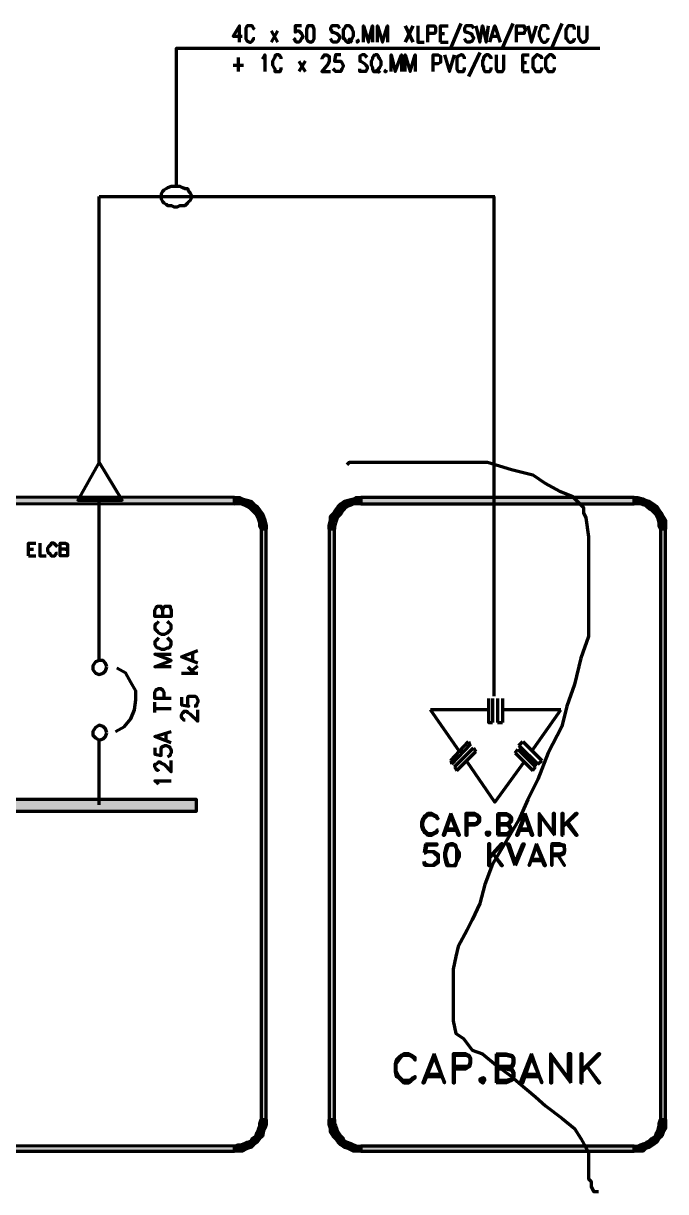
# Model space of a CAD drawing. Header units: inches. Extents: x 16 to 776, y 37 to 575.
# Drawn here: x 350.2 to 434.8, y 231 to 385 of the extents above; entities that cross this region are included whole.
import ezdxf

# ---------------------------------------------------------------- set-up
doc = ezdxf.new("R2010")
doc.units = ezdxf.units.IN
doc.header["$MEASUREMENT"] = 0
doc.layers.add('H', color=7, linetype='CONTINUOUS', lineweight=100)
doc.layers.add('P', color=250, linetype='CONTINUOUS', lineweight=100)

msp = doc.modelspace()

# ---------------------------------------------------------------- hatches: boundary and pattern name
at = {"layer": 'H', "linetype": 'Continuous'}
for points in [[(83.83, 322.67), (83.83, 321.83), (378, 322.5)], [(83.83, 321.83), (378, 322.5), (378, 321.67)], [(378.67, 322.5), (378.5, 321.67), (378, 322.5)], [(378.5, 321.67), (378, 322.5), (378, 321.67)], [(378.83, 321.67), (378.67, 322.5), (378.5, 321.67)], [(379, 322.33), (378.83, 321.67), (378.67, 322.5)], [(379.33, 321.5), (379, 322.33), (378.83, 321.67)], [(379.67, 322.17), (379.33, 321.5), (379, 322.33)], [(379.67, 321.33), (379.67, 322.17), (379.33, 321.5)], [(380.17, 322), (379.67, 321.33), (379.67, 322.17)], [(380.17, 321), (380.17, 322), (379.67, 321.33)], [(380.5, 321.67), (380.17, 321), (380.17, 322)], [(392.5, 322), (392.83, 321.33), (392, 321.67)], [(393, 322.17), (393.33, 321.5), (392.5, 322)], [(393.33, 321.5), (392.5, 322), (392.83, 321.33)], [(393.67, 322.33), (393.67, 321.67), (393, 322.17)], [(393.67, 321.67), (393, 322.17), (393.33, 321.5)], [(394, 322.5), (394.17, 321.67), (393.67, 322.33)], [(394.17, 321.67), (393.67, 322.33), (393.67, 321.67)], [(394.67, 322.5), (394.67, 321.67), (394, 322.5)], [(394.67, 321.67), (394, 322.5), (394.17, 321.67)], [(394.67, 322.5), (394.67, 321.67), (430.67, 322.5)], [(394.67, 321.67), (430.67, 322.5), (430.67, 321.67)], [(431.17, 322.5), (431.17, 321.67), (430.67, 322.5)], [(431.17, 321.67), (430.67, 322.5), (430.67, 321.67)], [(431.83, 322.33), (431.5, 321.67), (431.17, 322.5)], [(431.5, 321.67), (431.17, 322.5), (431.17, 321.67)], [(432, 321.5), (431.83, 322.33), (431.5, 321.67)], [(432.17, 322.17), (432, 321.5), (431.83, 322.33)], [(432.33, 321.33), (432.17, 322.17), (432, 321.5)], [(432.67, 322), (432.33, 321.33), (432.17, 322.17)], [(432.67, 321), (432.67, 322), (432.33, 321.33)], [(433.17, 321.67), (432.67, 321), (432.67, 322)], [(380.33, 320.83), (380.5, 321.67), (380.17, 321)], [(381, 321.33), (380.33, 320.83), (380.5, 321.67)], [(380.83, 320.33), (381, 321.33), (380.33, 320.83)], [(381.33, 320.83), (380.83, 320.33), (381, 321.33)], [(381, 320), (381.33, 320.83), (380.83, 320.33)], [(381.67, 320.33), (381, 320), (381.33, 320.83)], [(381.17, 319.67), (381.67, 320.33), (381, 320)], [(381.83, 320), (381.17, 319.67), (381.67, 320.33)], [(391, 320.33), (391.67, 320), (390.67, 320)], [(391.33, 320.83), (392, 320.33), (391, 320.33)], [(392, 320.33), (391, 320.33), (391.67, 320)], [(391.67, 321.33), (392.33, 320.83), (391.33, 320.83)], [(392.33, 320.83), (391.33, 320.83), (392, 320.33)], [(392, 321.67), (392.5, 321), (391.67, 321.33)], [(392.5, 321), (391.67, 321.33), (392.33, 320.83)], [(392.83, 321.33), (392, 321.67), (392.5, 321)], [(433, 320.83), (433.17, 321.67), (432.67, 321)], [(433.67, 321.33), (433, 320.83), (433.17, 321.67)], [(433.5, 320.33), (433.67, 321.33), (433, 320.83)], [(434, 320.83), (433.5, 320.33), (433.67, 321.33)], [(433.67, 320), (434, 320.83), (433.5, 320.33)], [(434.33, 320.33), (433.67, 320), (434, 320.83)], [(433.83, 319.67), (434.33, 320.33), (433.67, 320)], [(434.5, 320), (433.83, 319.67), (434.33, 320.33)], [(381.33, 319.17), (381.83, 320), (381.17, 319.67)], [(382, 319.5), (381.33, 319.17), (381.83, 320)], [(382.17, 318.83), (381.33, 318.67), (382, 319.5)], [(381.33, 318.67), (382, 319.5), (381.33, 319.17)], [(381.5, 318.33), (382.17, 318.83), (381.33, 318.67)], [(382.17, 318.33), (381.5, 318.33), (382.17, 318.83)], [(390.67, 319.5), (391.33, 319.17), (390.5, 318.83)], [(391.33, 319.17), (390.5, 318.83), (391.17, 318.67)], [(390.5, 318.83), (391.17, 318.67), (390.5, 318.33)], [(391.67, 320), (390.67, 320), (391.5, 319.67)], [(390.67, 320), (391.5, 319.67), (390.67, 319.5)], [(391.5, 319.67), (390.67, 319.5), (391.33, 319.17)], [(434, 319.17), (434.5, 320), (433.83, 319.67)], [(434.83, 319.5), (434, 319.17), (434.5, 320)], [(434.83, 318.83), (434, 318.67), (434.83, 319.5)], [(434, 318.67), (434.83, 319.5), (434, 319.17)], [(434.17, 318.33), (434.83, 318.83), (434, 318.67)], [(434.83, 318.33), (434.17, 318.33), (434.83, 318.83)], [(382.17, 318.33), (381.5, 318.33), (382.17, 240.5)], [(381.5, 318.33), (382.17, 240.5), (381.5, 240.5)], [(391.17, 318.67), (390.5, 318.33), (391.17, 318.33)], [(390.5, 240.5), (391.17, 240.5), (390.5, 318.33)], [(391.17, 240.5), (390.5, 318.33), (391.17, 318.33)], [(434.83, 318.33), (434.17, 318.33), (434.83, 240.5)], [(434.17, 318.33), (434.83, 240.5), (434.17, 240.5)], [(92.33, 282.67), (92.33, 281.17), (373, 282.67)], [(92.33, 281.17), (373, 282.67), (373, 281.17)], [(382.17, 239.83), (381.33, 240), (382.17, 240.5)], [(381.33, 240), (382.17, 240.5), (381.5, 240.5)], [(390.5, 240.5), (391.17, 240.5), (390.5, 239.83)], [(391.17, 240.5), (390.5, 239.83), (391.17, 240)], [(434.83, 239.83), (434, 240), (434.83, 240.5)], [(434, 240), (434.83, 240.5), (434.17, 240.5)], [(380.83, 238.33), (381.67, 238.33), (381, 238.83)], [(381, 238.83), (381.83, 239), (381.17, 239.17)], [(381.67, 238.33), (381, 238.83), (381.83, 239)], [(381.17, 239.17), (382, 239.33), (381.33, 239.67)], [(381.83, 239), (381.17, 239.17), (382, 239.33)], [(381.33, 239.67), (382.17, 239.83), (381.33, 240)], [(382, 239.33), (381.33, 239.67), (382.17, 239.83)], [(390.5, 239.83), (391.17, 240), (390.67, 239.33)], [(391.17, 240), (390.67, 239.33), (391.33, 239.67)], [(390.67, 239.33), (391.33, 239.67), (390.67, 238.83)], [(391.33, 239.67), (390.67, 238.83), (391.5, 239.17)], [(390.67, 238.83), (391.5, 239.17), (391, 238.33)], [(391.5, 239.17), (391, 238.33), (391.67, 238.83)], [(391, 238.33), (391.67, 238.83), (391.33, 238)], [(391.67, 238.83), (391.33, 238), (392, 238.33)], [(433.5, 238.33), (434.33, 238.33), (433.67, 238.83)], [(433.67, 238.83), (434.5, 238.83), (433.83, 239.17)], [(434.33, 238.33), (433.67, 238.83), (434.5, 238.83)], [(433.83, 239.17), (434.83, 239.33), (434, 239.67)], [(434.5, 238.83), (433.83, 239.17), (434.83, 239.33)], [(434, 239.67), (434.83, 239.83), (434, 240)], [(434.83, 239.33), (434, 239.67), (434.83, 239.83)], [(378, 237), (83.83, 236.33), (83.83, 237.17)], [(378, 237), (378.67, 236.33), (378.5, 237.17)], [(378.67, 236.33), (378.5, 237.17), (379, 236.33)], [(378.5, 237.17), (379, 236.33), (378.83, 237.17)], [(378.83, 237.17), (379.67, 236.67), (379.33, 237.33)], [(379, 236.33), (378.83, 237.17), (379.67, 236.67)], [(379.33, 237.33), (380.17, 236.83), (379.67, 237.5)], [(379.67, 236.67), (379.33, 237.33), (380.17, 236.83)], [(379.67, 237.5), (380.5, 237.17), (380.17, 237.67)], [(380.17, 236.83), (379.67, 237.5), (380.5, 237.17)], [(380.17, 237.67), (381, 237.5), (380.33, 238)], [(380.5, 237.17), (380.17, 237.67), (381, 237.5)], [(380.33, 238), (381.33, 238), (380.83, 238.33)], [(381, 237.5), (380.33, 238), (381.33, 238)], [(381.33, 238), (380.83, 238.33), (381.67, 238.33)], [(391.33, 238), (392, 238.33), (391.67, 237.5)], [(392, 238.33), (391.67, 237.5), (392.33, 238)], [(391.67, 237.5), (392.33, 238), (392, 237.17)], [(392.33, 238), (392, 237.17), (392.5, 237.67)], [(392, 237.17), (392.5, 237.67), (392.5, 236.83)], [(392.5, 237.67), (392.5, 236.83), (392.83, 237.5)], [(392.5, 236.83), (392.83, 237.5), (393, 236.67)], [(392.83, 237.5), (393, 236.67), (393.33, 237.33)], [(393, 236.67), (393.33, 237.33), (393.67, 236.33)], [(393.33, 237.33), (393.67, 236.33), (393.67, 237.17)], [(393.67, 236.33), (393.67, 237.17), (394, 236.33)], [(393.67, 237.17), (394, 236.33), (394.17, 237)], [(431.17, 237), (431.83, 236.33), (431.5, 237.17)], [(431.5, 237.17), (432.17, 236.67), (432, 237.33)], [(431.83, 236.33), (431.5, 237.17), (432.17, 236.67)], [(432, 237.33), (432.67, 236.83), (432.33, 237.5)], [(432.17, 236.67), (432, 237.33), (432.67, 236.83)], [(432.33, 237.5), (433.17, 237.17), (432.67, 237.67)], [(432.67, 236.83), (432.33, 237.5), (433.17, 237.17)], [(432.67, 237.67), (433.67, 237.5), (433, 238)], [(433.17, 237.17), (432.67, 237.67), (433.67, 237.5)], [(433, 238), (434, 238), (433.5, 238.33)], [(433.67, 237.5), (433, 238), (434, 238)], [(434, 238), (433.5, 238.33), (434.33, 238.33)], [(378, 236.33), (378, 237), (83.83, 236.33)], [(378, 236.33), (378, 237), (378.67, 236.33)], [(394, 236.33), (394.17, 237), (394.67, 236.33)], [(394.17, 237), (394.67, 236.33), (394.67, 237)], [(430.67, 236.33), (430.67, 237), (394.67, 236.33)], [(430.67, 237), (394.67, 236.33), (394.67, 237)], [(430.67, 236.33), (430.67, 237), (431.17, 236.33)], [(430.67, 237), (431.17, 236.33), (431.17, 237)], [(431.17, 236.33), (431.17, 237), (431.83, 236.33)]]:
    msp.add_hatch(color=0, dxfattribs=at).paths.add_polyline_path(points)

# ---------------------------------------------------------------- linework, layer by layer
at = {"layer": 'P', "color": 0, "linetype": 'Continuous'}
for points in [[(407.83, 385), (406.5, 381.83)], [(414.67, 385), (413.33, 381.83)], [(421.17, 385), (419.83, 381.83)], [(378.67, 382.5), (378.67, 384.67), (377.83, 383.33), (379, 383.33)], [(380.67, 384.17), (380.5, 384.33), (380.33, 384.67), (380.17, 384.67), (380, 384.67), (379.67, 384.67), (379.5, 384.33), (379.5, 384.17), (379.5, 383.83), (379.5, 383.33), (379.5, 383), (379.5, 383), (379.67, 382.67), (380, 382.5), (380.17, 382.5), (380.33, 382.67), (380.5, 383), (380.67, 383)], [(382.83, 384), (383.67, 382.5)], [(383.67, 384), (382.83, 382.5)], [(386.83, 384.67), (386, 384.67), (386, 383.83), (386, 383.83), (386.17, 384), (386.5, 384), (386.67, 383.83), (386.83, 383.67), (387, 383.33), (387, 383.17), (386.83, 383), (386.67, 382.67), (386.5, 382.5), (386.17, 382.5), (386, 382.67), (386, 382.83), (385.83, 383)], [(388, 384.67), (387.67, 384.67), (387.5, 384.17), (387.5, 383.83), (387.5, 383.5), (387.5, 383), (387.67, 382.67), (388, 382.5), (388, 382.5), (388.33, 382.67), (388.5, 383), (388.5, 383.5), (388.5, 383.83), (388.5, 384.17), (388.33, 384.67), (388, 384.67), (388, 384.67)], [(391.83, 384.33), (391.67, 384.67), (391.5, 384.67), (391, 384.67), (390.83, 384.67), (390.67, 384.33), (390.67, 384.17), (390.83, 384), (390.83, 383.83), (391, 383.83), (391.5, 383.67), (391.67, 383.5), (391.83, 383.33), (391.83, 383.17), (391.83, 383), (391.67, 382.67), (391.5, 382.5), (391, 382.5), (390.83, 382.67), (390.67, 383)], [(392.83, 384.67), (392.67, 384.67), (392.5, 384.33), (392.33, 384.17), (392.33, 383.83), (392.33, 383.33), (392.33, 383), (392.5, 383), (392.67, 382.67), (392.83, 382.5), (393.17, 382.5), (393.17, 382.67), (393.5, 383), (393.5, 383), (393.67, 383.33), (393.67, 383.83), (393.5, 384.17), (393.5, 384.33), (393.17, 384.67), (393.17, 384.67), (392.83, 384.67)], [(395, 382.5), (395, 384.67), (395.67, 382.5), (396.17, 384.67), (396.17, 382.5)], [(396.83, 382.5), (396.83, 384.67), (397.5, 382.5), (398.17, 384.67), (398.17, 382.5)], [(400.5, 384.67), (401.5, 382.5)], [(401.5, 384.67), (400.5, 382.5)], [(402.17, 384.67), (402.17, 382.5), (403, 382.5)], [(403.5, 382.5), (403.5, 384.67), (404.17, 384.67), (404.33, 384.67), (404.5, 384.5), (404.5, 384.17), (404.5, 384), (404.5, 383.83), (404.33, 383.67), (404.17, 383.67), (403.5, 383.67)], [(405.17, 382.5), (405.17, 384.67), (406.17, 384.67)], [(405.17, 383.67), (405.67, 383.67)], [(409.5, 384.33), (409.33, 384.67), (409, 384.67), (408.67, 384.67), (408.5, 384.67), (408.33, 384.33), (408.33, 384.17), (408.33, 384), (408.5, 383.83), (408.67, 383.83), (409.17, 383.67), (409.33, 383.5), (409.33, 383.33), (409.5, 383.17), (409.5, 383), (409.33, 382.67), (409, 382.5), (408.67, 382.5), (408.5, 382.67), (408.33, 383)], [(409.83, 384.67), (410.33, 382.5), (410.67, 384.67), (411.17, 382.5), (411.5, 384.67)], [(411.67, 382.5), (412.33, 384.67), (413, 382.5)], [(415.17, 382.5), (415.17, 384.67), (416, 384.67), (416.17, 384.67), (416.17, 384.5), (416.33, 384.17), (416.33, 384), (416.17, 383.83), (416.17, 383.67), (416, 383.67), (415.17, 383.67)], [(416.67, 384.67), (417.17, 382.5), (417.83, 384.67)], [(419.33, 384.17), (419.33, 384.33), (419.17, 384.67), (419, 384.67), (418.67, 384.67), (418.5, 384.67), (418.33, 384.33), (418.33, 384.17), (418.17, 383.83), (418.17, 383.33), (418.33, 383), (418.33, 383), (418.5, 382.67), (418.67, 382.5), (419, 382.5), (419.17, 382.67), (419.33, 383), (419.33, 383)], [(422.83, 384.17), (422.83, 384.33), (422.67, 384.67), (422.33, 384.67), (422.17, 384.67), (422, 384.67), (421.83, 384.33), (421.67, 384.17), (421.67, 383.83), (421.67, 383.33), (421.67, 383), (421.83, 383), (422, 382.67), (422.17, 382.5), (422.33, 382.5), (422.67, 382.67), (422.83, 383), (422.83, 383)], [(423.33, 384.67), (423.33, 383.17), (423.5, 383), (423.67, 382.67), (423.83, 382.5), (424, 382.5), (424.33, 382.67), (424.5, 383), (424.5, 383.17), (424.5, 384.67)], [(393, 383), (393.5, 382.5)], [(394.17, 382.83), (394.17, 382.67), (394.17, 382.5), (394.33, 382.67), (394.17, 382.83)], [(405.17, 382.5), (406.17, 382.5)], [(412, 383.33), (412.83, 383.33)], [(426.17, 381.67), (370.33, 381.67), (370.33, 363.5)], [(378.5, 380.5), (378.5, 378.67)], [(381.67, 380.33), (381.83, 380.5), (382, 380.83), (382, 378.67)], [(384.17, 380.33), (384.17, 380.5), (384, 380.67), (383.83, 380.83), (383.5, 380.83), (383.33, 380.67), (383.33, 380.5), (383.17, 380.33), (383, 380), (383, 379.5), (383.17, 379.17), (383.33, 379), (383.33, 378.67), (383.5, 378.67), (383.83, 378.67), (384, 378.67), (384.17, 379), (384.17, 379.17)], [(389.5, 380.33), (389.5, 380.33), (389.67, 380.67), (389.83, 380.67), (389.83, 380.83), (390.17, 380.83), (390.33, 380.67), (390.5, 380.67), (390.5, 380.33), (390.5, 380.17), (390.5, 380), (390.33, 379.67), (389.5, 378.67), (390.67, 378.67)], [(392, 380.83), (391.33, 380.83), (391.17, 380), (391.33, 380), (391.5, 380), (391.83, 380), (392, 380), (392.17, 379.83), (392.33, 379.5), (392.33, 379.33), (392.17, 379), (392, 378.67), (391.83, 378.67), (391.5, 378.67), (391.33, 378.67), (391.17, 378.83), (391, 379)], [(395.5, 380.5), (395.33, 380.67), (395.17, 380.83), (394.83, 380.83), (394.5, 380.67), (394.5, 380.5), (394.5, 380.33), (394.5, 380), (394.5, 380), (394.67, 380), (395.17, 379.67), (395.33, 379.5), (395.33, 379.5), (395.5, 379.33), (395.5, 379), (395.33, 378.67), (395.17, 378.67), (394.83, 378.67), (394.5, 378.67), (394.5, 379)], [(396.5, 380.83), (396.33, 380.67), (396.17, 380.5), (396.17, 380.33), (396, 380), (396, 379.5), (396.17, 379.17), (396.17, 379), (396.33, 378.67), (396.5, 378.67), (396.83, 378.67), (397, 378.67), (397, 379), (397.17, 379.17), (397.33, 379.5), (397.33, 380), (397.17, 380.33), (397, 380.5), (397, 380.67), (396.83, 380.83), (396.5, 380.83)], [(398.67, 378.67), (398.67, 380.83), (399.17, 378.67), (400, 380.83), (400, 378.67)], [(400.5, 378.67), (400.5, 380.83), (401.17, 378.67), (401.83, 380.83), (401.83, 378.67)], [(404.17, 378.67), (404.17, 380.83), (404.83, 380.83), (405.17, 380.67), (405.17, 380.67), (405.17, 380.33), (405.17, 380), (405.17, 380), (405.17, 379.83), (404.83, 379.67), (404.17, 379.67)], [(405.67, 380.83), (406.33, 378.67), (407, 380.83)], [(408.33, 380.33), (408.33, 380.5), (408.17, 380.67), (408, 380.83), (407.83, 380.83), (407.5, 380.67), (407.33, 380.5), (407.33, 380.33), (407.33, 380), (407.33, 379.5), (407.33, 379.17), (407.33, 379), (407.5, 378.67), (407.83, 378.67), (408, 378.67), (408.17, 378.67), (408.33, 379), (408.33, 379.17)], [(410.33, 381.17), (408.83, 378)], [(411.83, 380.33), (411.83, 380.5), (411.67, 380.67), (411.5, 380.83), (411.17, 380.83), (411, 380.67), (410.83, 380.5), (410.83, 380.33), (410.67, 380), (410.67, 379.5), (410.83, 379.17), (410.83, 379), (411, 378.67), (411.17, 378.67), (411.5, 378.67), (411.67, 378.67), (411.83, 379), (411.83, 379.17)], [(412.5, 380.83), (412.5, 379.33), (412.5, 379), (412.67, 378.67), (413, 378.67), (413, 378.67), (413.33, 378.67), (413.5, 379), (413.5, 379.33), (413.5, 380.83)], [(416, 378.67), (416, 380.83), (416.83, 380.83)], [(418.5, 380.33), (418.5, 380.5), (418.33, 380.67), (418, 380.83), (417.83, 380.83), (417.67, 380.67), (417.5, 380.5), (417.33, 380.33), (417.33, 380), (417.33, 379.5), (417.33, 379.17), (417.5, 379), (417.67, 378.67), (417.83, 378.67), (418, 378.67), (418.33, 378.67), (418.5, 379), (418.5, 379.17)], [(420.17, 380.33), (420.17, 380.5), (420, 380.67), (419.83, 380.83), (419.5, 380.83), (419.33, 380.67), (419.17, 380.5), (419, 380.33), (419, 380), (419, 379.5), (419, 379.17), (419.17, 379), (419.33, 378.67), (419.5, 378.67), (419.83, 378.67), (420, 378.67), (420.17, 379), (420.17, 379.17)], [(377.83, 379.5), (379.17, 379.5)], [(386.5, 380), (387.33, 378.67)], [(387.33, 380), (386.5, 378.67)], [(396.67, 379), (397.17, 378.5)], [(416, 379.83), (416.5, 379.83)], [(398, 378.83), (397.83, 378.67), (398, 378.67), (398, 378.67), (398, 378.83)], [(416, 378.67), (416.83, 378.67)], [(372.33, 362.17), (372.33, 362.33), (372.17, 362.67), (372, 362.83), (371.83, 363.17), (371.5, 363.17), (371.17, 363.33), (370.83, 363.5), (370.5, 363.5), (370, 363.5), (369.67, 363.5), (369.17, 363.33), (369, 363.17), (368.67, 363), (368.5, 362.83), (368.33, 362.5), (368.33, 362.33), (368.33, 362), (368.33, 361.83), (368.5, 361.5), (368.67, 361.33), (369, 361.17), (369.17, 361), (369.67, 361), (370, 360.83), (370.5, 360.83), (370.83, 361), (371.17, 361), (371.5, 361), (371.83, 361.33), (372, 361.5), (372.17, 361.67), (372.33, 362), (372.33, 362.17)], [(360.17, 327.17), (360.17, 362.17)], [(360.17, 362.17), (412.33, 362.17)], [(412.17, 362.17), (412.17, 296.33)], [(360.17, 327.17), (357.33, 322.17), (363.17, 322.17), (360.17, 327.17)], [(360.17, 327.17), (357.33, 322.17), (363.17, 322.17), (360.17, 327.17)], [(83.83, 322.67), (83.83, 321.83), (378, 321.67), (378, 322.5), (83.83, 322.67)], [(360.17, 301), (360.17, 319.5), (360.17, 322.17)], [(360.17, 319.5), (360.17, 322.17)], [(360.17, 319.5), (360.17, 322.17)], [(382.17, 318.33), (381.5, 318.33), (381.33, 318.67), (381.33, 319.17), (381.17, 319.67), (381, 320), (380.83, 320.33), (380.33, 320.83), (380.17, 321), (379.67, 321.33), (379.33, 321.5), (378.83, 321.67), (378.5, 321.67), (378, 321.67), (378, 322.5), (378.67, 322.5), (379, 322.33), (379.67, 322.17), (380.17, 322), (380.5, 321.67), (381, 321.33), (381.33, 320.83), (381.67, 320.33), (381.83, 320), (382, 319.5), (382.17, 318.83), (382.17, 318.33)], [(394.67, 322.5), (394.67, 321.67), (394.17, 321.67), (393.67, 321.67), (393.33, 321.5), (392.83, 321.33), (392.5, 321), (392.33, 320.83), (392, 320.33), (391.67, 320), (391.5, 319.67), (391.33, 319.17), (391.17, 318.67), (391.17, 318.33), (390.5, 318.33), (390.5, 318.83), (390.67, 319.5), (390.67, 320), (391, 320.33), (391.33, 320.83), (391.67, 321.33), (392, 321.67), (392.5, 322), (393, 322.17), (393.67, 322.33), (394, 322.5), (394.67, 322.5)], [(394.67, 322.5), (394.67, 321.67), (430.67, 321.67), (430.67, 322.5), (394.67, 322.5)], [(434.83, 318.33), (434.17, 318.33), (434, 318.67), (434, 319.17), (433.83, 319.67), (433.67, 320), (433.5, 320.33), (433, 320.83), (432.67, 321), (432.33, 321.33), (432, 321.5), (431.5, 321.67), (431.17, 321.67), (430.67, 321.67), (430.67, 322.5), (431.17, 322.5), (431.83, 322.33), (432.17, 322.17), (432.67, 322), (433.17, 321.67), (433.67, 321.33), (434, 320.83), (434.33, 320.33), (434.5, 320), (434.83, 319.5), (434.83, 318.83), (434.83, 318.33)], [(382.17, 318.33), (381.5, 318.33), (381.5, 240.5), (382.17, 240.5), (382.17, 318.33)], [(390.5, 240.5), (391.17, 240.5), (391.17, 318.33), (390.5, 318.33), (390.5, 240.5)], [(434.83, 318.33), (434.17, 318.33), (434.17, 240.5), (434.83, 240.5), (434.83, 318.33)], [(350.83, 314.83), (350.83, 316.5), (351.83, 316.5)], [(352.33, 316.5), (352.33, 314.83), (353.17, 314.83)], [(354.67, 316), (354.5, 316.17), (354.33, 316.33), (354.17, 316.5), (353.83, 316.5), (353.83, 316.33), (353.67, 316.17), (353.5, 316), (353.33, 315.83), (353.33, 315.5), (353.5, 315.17), (353.67, 315.17), (353.83, 314.83), (353.83, 314.83), (354.17, 314.83), (354.33, 314.83), (354.5, 315.17), (354.67, 315.17)], [(355.67, 315.67), (356, 315.67), (356, 315.5), (356, 315.33), (356, 315.17), (356, 315), (356, 314.83), (355.67, 314.83), (355, 314.83), (355, 316.5), (355.67, 316.5), (356, 316.33), (356, 316.17), (356, 316), (356, 316), (356, 315.83), (356, 315.67), (355.67, 315.67), (355, 315.67)], [(350.83, 315.67), (351.5, 315.67)], [(350.83, 314.83), (351.83, 314.83)], [(368.5, 307.67), (368.67, 308), (368.83, 308.17), (369, 308.17), (369.17, 308.17), (369.5, 308.17), (369.5, 308), (369.67, 307.67), (369.67, 306.83), (367.5, 306.83), (367.5, 307.67), (367.67, 308), (367.83, 308.17), (368, 308.17), (368.17, 308.17), (368.33, 308.17), (368.33, 308), (368.5, 307.67), (368.5, 306.83)], [(368, 306.17), (367.83, 306), (367.67, 305.83), (367.5, 305.67), (367.5, 305.17), (367.67, 305), (367.83, 304.83), (368, 304.67), (368.33, 304.5), (368.83, 304.5), (369.17, 304.67), (369.33, 304.83), (369.5, 305), (369.67, 305.17), (369.67, 305.67), (369.5, 305.83), (369.33, 306), (369.17, 306.17)], [(368, 304), (367.83, 303.83), (367.67, 303.67), (367.5, 303.5), (367.5, 303.17), (367.67, 302.83), (367.83, 302.67), (368, 302.67), (368.33, 302.5), (368.83, 302.5), (369.17, 302.67), (369.33, 302.67), (369.5, 302.83), (369.67, 303.17), (369.67, 303.5), (369.5, 303.67), (369.33, 303.83), (369.17, 304)], [(373.17, 300.67), (371, 301.5), (373.17, 302.33)], [(372.5, 301), (372.5, 302)], [(361.17, 300.17), (361, 300.67), (360.67, 301), (360.17, 301), (359.67, 300.83), (359.33, 300.33), (359.33, 299.83), (359.67, 299.33), (360.17, 299.17), (360.67, 299.33), (361, 299.67), (361.17, 300.17)], [(369.67, 300.17), (367.5, 300.17), (369.67, 301), (367.5, 301.83), (369.67, 301.83)], [(372.33, 299.67), (373.17, 300.33)], [(362.33, 291.67), (363.5, 292.33), (364.33, 293.33), (364.83, 294.5), (365, 295.83), (365, 297), (364.33, 298.17), (363.67, 299.33), (362.5, 300)], [(371, 299.33), (373.17, 299.33)], [(371.83, 300.17), (372.67, 299.33)], [(369.67, 296), (367.5, 296), (367.5, 296.83), (367.67, 297.17), (367.83, 297.17), (368, 297.33), (368.33, 297.33), (368.33, 297.17), (368.5, 297.17), (368.67, 296.83), (368.67, 296)], [(371, 296.17), (371, 295.17), (372, 295), (371.83, 295.17), (371.83, 295.5), (371.83, 295.83), (371.83, 296.17), (372, 296.33), (372.33, 296.33), (372.67, 296.33), (372.83, 296.33), (373, 296.17), (373.17, 295.83), (373.17, 295.5), (373, 295.17), (373, 295), (372.67, 295)], [(411.5, 296), (411.5, 292.83), (412, 292.83)], [(412, 296), (412, 292.83)], [(412.67, 296), (412.67, 292.83)], [(413.33, 296), (413.33, 292.83)], [(367.5, 294.17), (367.5, 295.5)], [(367.5, 294.67), (369.67, 294.67)], [(371.5, 293.17), (371.33, 293.17), (371.33, 293.17), (371.17, 293.33), (371, 293.5), (371, 293.83), (371.17, 294.17), (371.33, 294.17), (371.33, 294.33), (371.67, 294.33), (371.83, 294.17), (372.17, 294), (373.17, 293), (373.17, 294.5)], [(407.67, 289), (403.83, 294.5)], [(411.5, 294.5), (403.83, 294.5)], [(421, 294.5), (413.33, 294.5)], [(417.17, 289), (421, 294.5)], [(412.67, 292.83), (413.33, 292.83)], [(361.17, 291.5), (361, 292), (360.67, 292.33), (360.17, 292.5), (359.67, 292.17), (359.33, 291.67), (359.33, 291.17), (359.67, 290.83), (360.17, 290.5), (360.67, 290.67), (361, 291), (361.17, 291.5)], [(369.67, 290.17), (367.5, 291), (369.67, 291.67)], [(369, 290.33), (369, 291.5)], [(360.17, 282), (360.17, 290.5)], [(367.5, 289.5), (367.5, 288.67), (368.33, 288.5), (368.33, 288.67), (368.33, 288.83), (368.33, 289.17), (368.33, 289.5), (368.5, 289.67), (368.83, 289.83), (369, 289.83), (369.33, 289.67), (369.5, 289.5), (369.67, 289.17), (369.67, 288.83), (369.5, 288.67), (369.5, 288.5), (369.17, 288.33)], [(406.5, 287.83), (408.83, 290.33)], [(406.67, 287.33), (409.17, 290)], [(408.83, 290.33), (409, 289.83)], [(415.5, 289.83), (416, 290.33)], [(415.5, 289.83), (418, 287.33)], [(416, 290.33), (418.5, 287.83)], [(407, 287), (409.5, 289.5)], [(407.33, 286.5), (409.83, 289)], [(409.5, 289.5), (409.83, 289)], [(415, 288.83), (415.33, 289.33)], [(415, 288.83), (417.33, 286.5)], [(415.33, 289.33), (417.67, 287)], [(368, 286.5), (368, 286.5), (367.83, 286.5), (367.67, 286.67), (367.5, 287), (367.5, 287.33), (367.67, 287.33), (367.83, 287.5), (368, 287.67), (368.17, 287.67), (368.33, 287.5), (368.67, 287.33), (369.67, 286.33), (369.67, 287.83)], [(406.5, 287.83), (406.67, 287.33)], [(407, 287), (407.33, 286.5)], [(416.17, 287.67), (412.33, 282.33), (408.67, 287.67)], [(417.33, 286.5), (417.67, 287)], [(418, 287.33), (418.5, 287.83)], [(368, 284.67), (367.83, 284.83), (367.5, 285.17), (369.67, 285.17)], [(92.33, 282.67), (92.33, 281.17), (373, 281.17), (373, 282.67), (92.33, 282.67)], [(404.83, 278.67), (404.67, 278.67), (404.5, 278.33), (404.33, 278.33), (404, 278.17), (403.5, 278.17), (403.33, 278.33), (403, 278.67), (402.83, 279.17), (402.83, 279.67), (403, 280.17), (403.33, 280.5), (403.5, 280.67), (404, 280.67), (404.33, 280.5), (404.5, 280.5), (404.67, 280.17), (404.83, 280.17), (404.67, 280.5), (404.33, 280.67), (404, 280.83), (403.5, 280.83), (403.33, 280.67), (403, 280.5), (402.83, 280.17), (402.67, 279.67), (402.67, 279.17), (402.83, 278.67), (403, 278.33), (403.33, 278.17), (403.5, 278), (404, 278), (404.33, 278.17), (404.67, 278.33), (404.83, 278.67)], [(406.5, 280.83), (405.5, 278), (405.67, 278), (406.5, 280.5), (407.5, 278), (407.67, 278), (406.5, 280.83)], [(408.67, 279.33), (409.67, 279.33), (410, 279.5), (410.17, 279.67), (410.33, 279.83), (410.33, 280.33), (410.17, 280.5), (410, 280.67), (409.67, 280.83), (408.5, 280.83), (408.5, 278), (408.67, 278), (408.67, 280.67), (409.67, 280.67), (410, 280.5), (410.17, 280.33), (410.17, 279.83), (410, 279.67), (409.67, 279.5), (408.67, 279.5)], [(412.67, 280.83), (412.67, 278)], [(412.67, 280.83), (413.83, 280.83), (414.17, 280.67), (414.33, 280.5), (414.5, 280.33), (414.5, 279.83), (414.33, 279.67), (414.17, 279.5), (413.83, 279.33)], [(412.83, 280.67), (412.83, 278.17)], [(412.83, 280.67), (413.83, 280.67), (414.17, 280.5), (414.33, 280.33), (414.33, 279.83), (414.17, 279.67), (413.83, 279.5), (412.83, 279.5)], [(416.33, 280.83), (415.17, 278), (415.33, 278), (416.33, 280.5), (417.17, 278), (417.33, 278), (416.33, 280.83)], [(420.17, 278), (420.17, 280.83), (420, 280.83), (420, 278.33), (418.17, 280.83), (418.17, 278), (418.33, 278), (418.33, 280.5), (420.17, 278)], [(421.33, 278), (421.33, 280.83), (421.17, 280.83), (421.17, 278), (421.33, 278)], [(421.33, 279.17), (423.17, 280.83), (423, 280.83), (421.33, 279.17)], [(405.83, 278.83), (407.33, 278.83)], [(413.83, 279.5), (414.17, 279.33), (414.33, 279.17), (414.5, 278.83), (414.5, 278.5), (414.33, 278.33), (414.17, 278.17), (413.83, 278), (412.67, 278)], [(412.83, 279.33), (413.83, 279.33), (414.17, 279.17), (414.33, 278.83), (414.33, 278.5), (414.17, 278.33), (413.83, 278.17), (412.83, 278.17)], [(415.5, 278.83), (417, 278.83)], [(421.67, 279.67), (423, 278), (423.17, 278), (422, 279.67)], [(405.67, 278.67), (407.33, 278.67)], [(411.33, 278.33), (411.17, 278.33), (411.17, 278.17), (411.33, 278), (411.5, 278), (411.67, 278.17), (411.67, 278.33), (411.5, 278.33), (411.33, 278.33)], [(411.33, 278.33), (411.33, 278.17), (411.5, 278.17), (411.5, 278.33), (411.33, 278.33)], [(415.5, 278.67), (417.17, 278.67)], [(403.17, 276.83), (403, 275.67)], [(403.17, 276.83), (404.67, 276.83), (404.67, 276.67), (403.33, 276.67), (403.17, 275.83), (403.67, 275.83), (404, 275.83), (404.33, 275.83), (404.83, 275.5), (404.83, 275), (404.83, 274.83), (404.83, 274.33), (404.33, 274), (404, 274), (403.67, 274), (403.17, 274), (403, 274.17), (403, 274.5), (403, 274.5)], [(403, 275.67), (403.17, 275.67), (403.5, 275.83), (404, 275.83), (404.33, 275.67), (404.83, 275.17)], [(404.17, 275.83), (404.67, 275.5), (404.83, 275), (404.83, 274.83), (404.67, 274.33), (404.17, 274)], [(406.5, 276.83), (406, 276.67), (405.83, 276.17), (405.67, 275.67), (405.67, 275.17), (405.83, 274.5), (406, 274), (406.5, 274), (406.83, 274), (407.17, 274), (407.33, 274.5), (407.67, 275.17), (407.67, 275.67), (407.33, 276.17), (407.17, 276.67), (406.83, 276.83), (406.5, 276.83)], [(406.17, 276.67), (406, 276.17), (405.83, 275.67), (405.83, 275.17), (406, 274.5), (406.17, 274)], [(407.17, 276.67), (406.83, 276.67), (406.5, 276.67), (406, 276.67)], [(407, 274), (407.33, 274.5), (407.33, 275.17), (407.33, 275.67), (407.33, 276.17), (407, 276.67)], [(411.67, 274), (411.67, 276.83), (411.5, 276.83), (411.5, 274), (411.67, 274)], [(411.67, 275), (413.33, 276.83), (413.17, 276.83), (411.67, 275.17)], [(412, 275.67), (413.17, 274), (413.33, 274), (412, 275.67)], [(415, 274), (414, 276.83), (414.17, 276.83), (415, 274.33), (416, 276.83), (416.17, 276.83), (415, 274)], [(417.83, 276.83), (416.83, 274), (416.83, 274), (417.83, 276.5), (418.83, 274), (419, 274), (417.83, 276.83)], [(419.83, 275.33), (420.83, 275.33), (421.33, 275.5), (421.5, 275.67), (421.5, 275.83), (421.5, 276.17), (421.5, 276.67), (421.33, 276.67), (420.83, 276.83), (419.83, 276.83), (419.83, 274), (419.83, 274), (419.83, 276.67), (420.83, 276.67), (421.33, 276.67), (421.5, 276.17), (421.5, 275.83), (421.33, 275.67), (420.83, 275.5), (419.83, 275.5)], [(404.83, 274.67), (404.33, 274.17), (404, 274), (403.67, 274), (403.17, 274.17), (403, 274.5)], [(403.5, 274), (403, 274.33)], [(406, 274.17), (406.5, 274), (406.83, 274), (407.17, 274.17)], [(417, 274.67), (418.67, 274.67)], [(417.17, 274.83), (418.5, 274.83)], [(420.67, 275.33), (421.5, 274), (421.5, 274), (420.67, 275.33)], [(401.83, 246.17), (401.83, 246.17), (401.5, 246), (401.33, 245.83), (401, 245.67), (400.33, 245.67), (400, 245.83), (399.67, 246.17), (399.33, 246.83), (399.33, 247.83), (399.67, 248.33), (400, 248.83), (400.33, 249), (401, 249), (401.33, 248.83), (401.5, 248.67), (401.83, 248.33), (401.83, 248.33), (401.83, 248.67), (401.33, 249), (401, 249.17), (400.33, 249.17), (400, 249), (399.67, 248.67), (399.33, 248.33), (399.17, 247.83), (399.17, 246.83), (399.33, 246.17), (399.67, 246), (400, 245.67), (400.33, 245.33), (401, 245.33), (401.33, 245.67), (401.83, 246), (401.83, 246.17)], [(404.33, 249.17), (402.83, 245.33), (403, 245.33), (404.33, 248.67), (405.67, 245.33), (405.67, 245.33), (404.33, 249.17)], [(407, 247.17), (408.5, 247.17), (408.83, 247.5), (409, 247.5), (409.17, 248), (409.17, 248.5), (409, 248.83), (408.83, 249), (408.5, 249.17), (406.83, 249.17), (406.83, 245.33), (407, 245.33), (407, 249), (408.5, 249), (408.83, 248.83), (409, 248.5), (409, 248), (408.83, 247.5), (408.5, 247.5), (407, 247.5)], [(412.5, 249.17), (412.5, 245.33)], [(412.5, 249.17), (413.83, 249.17), (414.5, 249), (414.67, 248.83), (414.83, 248.5), (414.83, 248), (414.67, 247.5), (414.5, 247.5), (413.83, 247.17)], [(412.67, 249), (412.67, 245.67)], [(412.67, 249), (413.83, 249), (414.5, 248.83), (414.67, 248.5), (414.67, 248), (414.5, 247.5), (413.83, 247.5), (412.67, 247.5)], [(417.17, 249.17), (415.67, 245.33), (416, 245.33), (417.17, 248.67), (418.5, 245.33), (418.5, 245.33), (417.17, 249.17)], [(422.33, 245.33), (422.33, 249.17), (422, 249.17), (422, 246), (419.67, 249.17), (419.67, 245.33), (419.83, 245.33), (419.83, 248.67), (422.33, 245.33)], [(423.83, 245.33), (423.83, 249.17), (423.67, 249.17), (423.67, 245.33), (423.83, 245.33)], [(423.83, 246.83), (426.17, 249.17), (426, 249.17), (423.83, 247)], [(403.33, 246.5), (405.17, 246.5)], [(413.83, 247.5), (414.5, 247.17), (414.67, 247), (414.83, 246.67), (414.83, 246.17), (414.67, 245.83), (414.5, 245.67), (413.83, 245.33), (412.5, 245.33)], [(412.67, 247.17), (413.83, 247.17), (414.5, 247), (414.67, 246.67), (414.67, 246.17), (414.5, 245.83), (413.83, 245.67), (412.67, 245.67)], [(416.33, 246.5), (418, 246.5)], [(424.5, 247.5), (426, 245.33), (426.17, 245.33), (424.5, 247.5)], [(403.17, 246.17), (405.33, 246.17)], [(410.67, 246), (410.33, 245.83), (410.33, 245.67), (410.67, 245.33), (410.83, 245.33), (411, 245.67), (411, 245.83), (410.83, 246), (410.67, 246)], [(410.67, 245.83), (410.67, 245.67), (410.83, 245.67), (410.83, 245.83), (410.67, 245.83)], [(416, 246.17), (418.17, 246.17)], [(378, 236.33), (378, 237), (378.5, 237.17), (378.83, 237.17), (379.33, 237.33), (379.67, 237.5), (380.17, 237.67), (380.33, 238), (380.83, 238.33), (381, 238.83), (381.17, 239.17), (381.33, 239.67), (381.33, 240), (381.5, 240.5), (382.17, 240.5), (382.17, 239.83), (382, 239.33), (381.83, 239), (381.67, 238.33), (381.33, 238), (381, 237.5), (380.5, 237.17), (380.17, 236.83), (379.67, 236.67), (379, 236.33), (378.67, 236.33), (378, 236.33)], [(390.5, 240.5), (391.17, 240.5), (391.17, 240), (391.33, 239.67), (391.5, 239.17), (391.67, 238.83), (392, 238.33), (392.33, 238), (392.5, 237.67), (392.83, 237.5), (393.33, 237.33), (393.67, 237.17), (394.17, 237), (394.67, 237), (394.67, 236.33), (394, 236.33), (393.67, 236.33), (393, 236.67), (392.5, 236.83), (392, 237.17), (391.67, 237.5), (391.33, 238), (391, 238.33), (390.67, 238.83), (390.67, 239.33), (390.5, 239.83), (390.5, 240.5)], [(430.67, 236.33), (430.67, 237), (431.17, 237), (431.5, 237.17), (432, 237.33), (432.33, 237.5), (432.67, 237.67), (433, 238), (433.5, 238.33), (433.67, 238.83), (433.83, 239.17), (434, 239.67), (434, 240), (434.17, 240.5), (434.83, 240.5), (434.83, 239.83), (434.83, 239.33), (434.5, 238.83), (434.33, 238.33), (434, 238), (433.67, 237.5), (433.17, 237.17), (432.67, 236.83), (432.17, 236.67), (431.83, 236.33), (431.17, 236.33), (430.67, 236.33)], [(378, 236.33), (378, 237), (83.83, 237.17), (83.83, 236.33), (378, 236.33)], [(430.67, 236.33), (430.67, 237), (394.67, 237), (394.67, 236.33), (430.67, 236.33)]]:
    msp.add_lwpolyline(points, dxfattribs=at)
at = {"layer": 'P', "color": 1, "linetype": 'Continuous'}
msp.add_lwpolyline([(392.83, 326.83), (393.17, 327.17), (394, 327.17), (395.67, 327.17), (397.83, 327.17), (401.33, 327.17), (404.83, 327.17), (408.67, 327.17), (411.33, 327.17), (414.5, 326.17), (417.33, 325.5), (419, 324.33), (420.83, 323.33), (422.5, 322.67), (424, 321.17), (424, 320.5), (424.33, 319.83), (424.67, 317.33), (424.67, 316), (424.67, 314.67), (424.67, 312.17), (424.67, 310), (424.67, 307.67), (424.67, 304.17), (423.67, 301.33), (422.83, 297.83), (421.83, 295), (421.17, 292.33), (419.33, 288.83), (418, 285.33), (416.67, 282.67), (415.5, 280), (413.5, 276.67), (412, 274.17), (411, 271.5), (410.33, 269), (409.33, 266.83), (408.67, 265.5), (407.5, 263.33), (407.17, 262), (406.83, 260.33), (406.83, 259.17), (406.83, 257.83), (406.83, 256.83), (406.83, 255.67), (406.83, 255), (406.83, 253.5), (407.17, 251.83), (408.17, 251.17), (409.33, 249.67), (410.67, 249.17), (412.5, 247.67), (414.5, 246.17), (415.5, 245.33), (417.67, 243.5), (419, 242.33), (421.17, 240.67), (422.83, 239.33), (423.67, 238), (424.33, 236.83), (424.67, 236.17), (424.67, 235.5), (424.67, 234.67), (424.67, 234.5), (424.67, 234.17), (424.67, 233.83), (424.67, 233), (424.67, 232.67), (425, 232.33), (425, 232), (425, 231.67), (425.33, 231), (426, 231)], dxfattribs=at)

doc.saveas('drawing.dxf')
